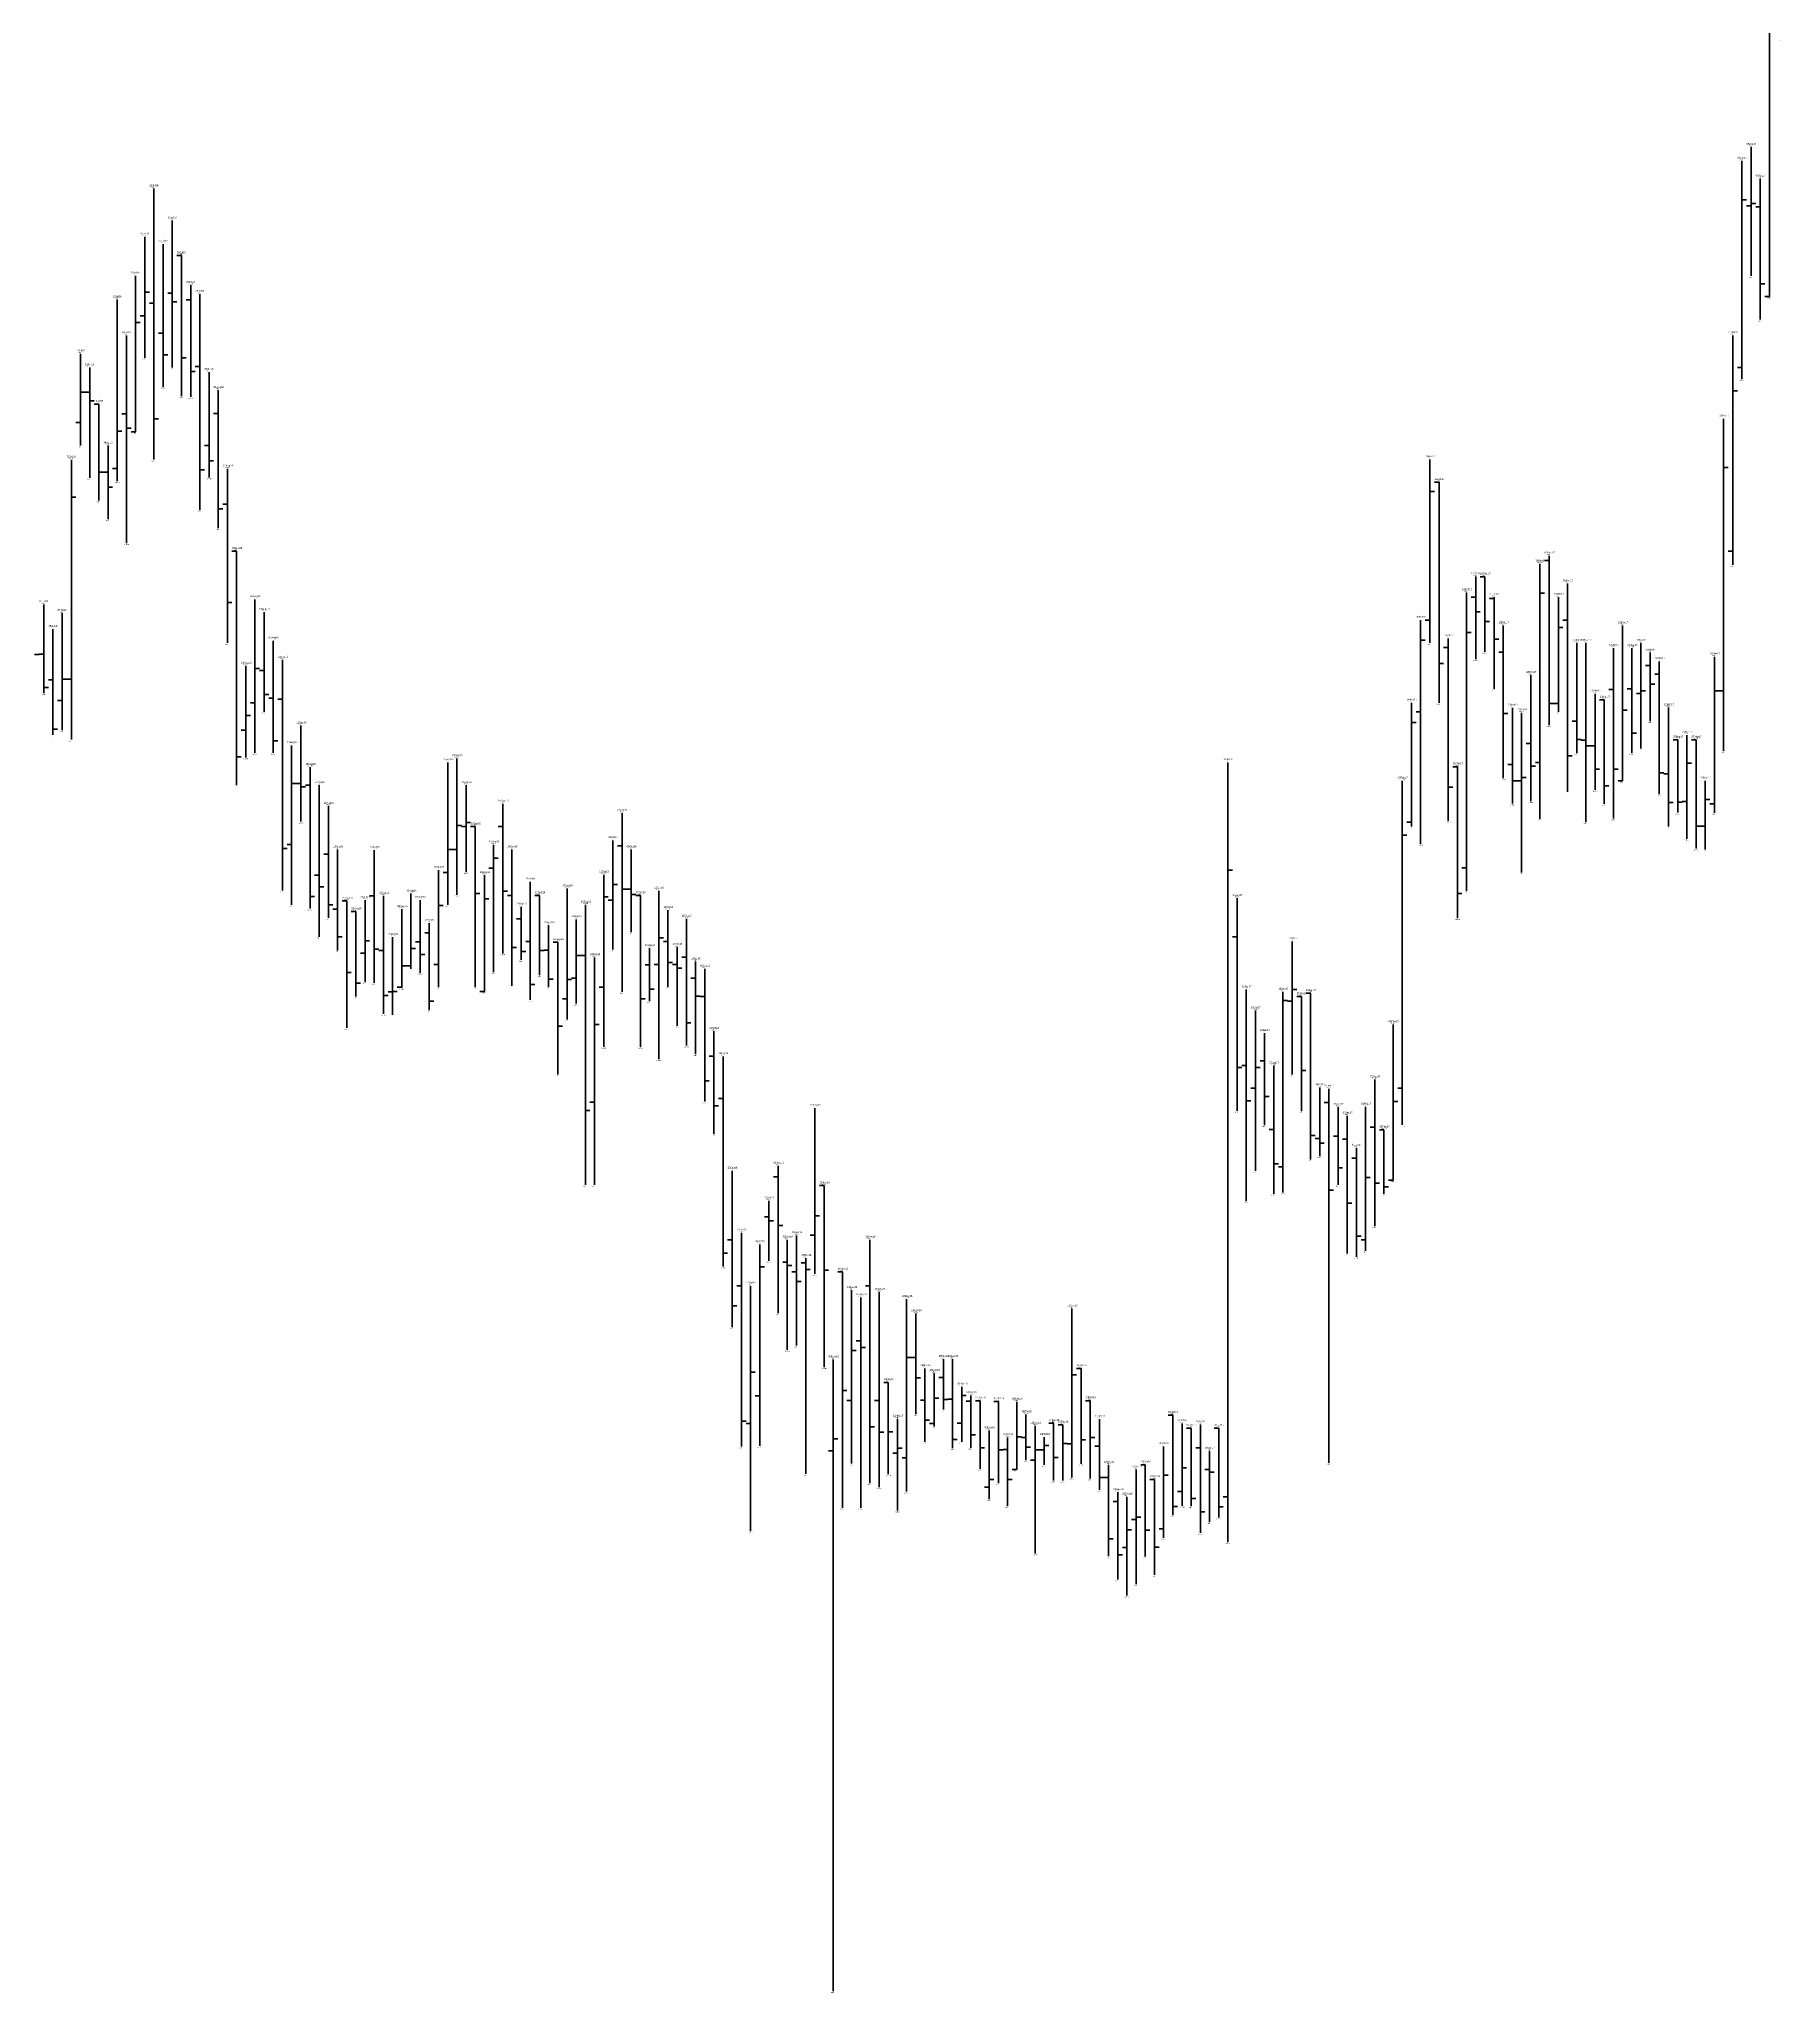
# Model space of a CAD drawing. Header units: inches. Extents: x 0 to 30000, y -20 to 2443.
# Drawn here: x 5340.5 to 5530.2, y 465.5 to 678.3 of the extents above; entities that cross this region are included whole.
import ezdxf

# ---------------------------------------------------------------- set-up
doc = ezdxf.new("R2010")
doc.units = ezdxf.units.IN
doc.header["$MEASUREMENT"] = 0
for name, color, linetype in [('DATE', 7, 'Continuous'), ('Graph', 7, 'Continuous'), ('Rate', 7, 'Continuous')]:
    doc.layers.add(name, color=color, linetype=linetype)
doc.styles.get("Standard").update_dxf_attribs({"font": 'arial.ttf'})

msp = doc.modelspace()

# ---------------------------------------------------------------- linework, layer by layer
at = {"layer": 'Graph', "color": 3, "lineweight": 35}
for p, q in [((5529, 694.375), (5529, 650.25)), ((5527, 666.5), (5527, 652.5)), ((5526, 665), (5526, 641.25)), ((5526, 660.775), (5526.5, 660.775)), ((5527, 660.1), (5526.5, 660.1)), ((5527, 660.375), (5527.5, 660.375)), ((5352, 656.75), (5352, 643.55)), ((5351, 652.5), (5351, 635.5)), ((5349, 649.9), (5349, 630.125)), ((5352, 650.7), (5352.5, 650.7)), ((5529, 650.25), (5528.5, 650.25)), ((5351, 647.425), (5351.5, 647.425)), ((5352, 648.125), (5351.5, 648.125)), ((5525, 646), (5525, 621)), ((5345, 644), (5345, 634)), ((5526, 642.5), (5525.5, 642.5)), ((5345, 639.825), (5345.5, 639.825)), ((5525, 639.95), (5525.5, 639.95)), ((5345, 636.5), (5344.5, 636.5)), ((5524, 636.925), (5524, 600.75)), ((5349, 635.575), (5349.5, 635.575)), ((5351, 635.5), (5350.5, 635.5)), ((5344, 632.45), (5344, 602)), ((5492, 632.5), (5492, 612.5)), ((5349, 631.5), (5348.5, 631.5)), ((5524, 631.6), (5524.5, 631.6)), ((5344, 628.4), (5344.5, 628.4)), ((5492, 629), (5492.5, 629)), ((5525, 622.5), (5524.5, 622.5)), ((5504, 621.125), (5504, 593.3)), ((5364, 617.25), (5364, 600.55)), ((5496, 618), (5496, 585.5)), ((5504, 617.925), (5504.5, 617.925)), ((5506, 617.5), (5506, 605)), ((5343, 615.75), (5343, 603)), ((5491, 615), (5491, 590.625)), ((5492, 615), (5491.5, 615)), ((5496, 613.65), (5496.5, 613.65)), ((5506, 614.2), (5506.5, 614.2)), ((5513, 614.4), (5513, 597.5)), ((5491, 612.8), (5491.5, 612.8)), ((5515, 612.5), (5515, 601)), ((5523, 611), (5523, 594)), ((5363, 610), (5363, 600.025)), ((5364, 609.725), (5364.5, 609.725)), ((5343, 608.575), (5343.5, 608.575)), ((5344, 608.55), (5343.5, 608.55)), ((5515, 607), (5514.5, 607)), ((5515, 607.3), (5515.5, 607.3)), ((5523, 607.275), (5523.5, 607.275)), ((5524, 607.275), (5523.5, 607.275)), ((5343, 606.25), (5342.5, 606.25)), ((5363, 604.6), (5363.5, 604.6)), ((5364, 606), (5363.5, 606)), ((5490, 606), (5490, 592.5)), ((5491, 605), (5490.5, 605)), ((5502, 604.9), (5502, 587.5)), ((5506, 605.925), (5505.5, 605.925)), ((5513, 605.175), (5513.5, 605.175)), ((5363, 603), (5362.5, 603)), ((5490, 603.825), (5490.5, 603.825)), ((5520, 602.475), (5520, 591.175)), ((5368, 601.35), (5368, 584)), ((5385, 599.5), (5385, 584)), ((5386, 599.925), (5386, 585.075)), ((5470, 599.5), (5470, 514.575)), ((5504, 599.5), (5503.5, 599.5)), ((5520, 599.4), (5520.5, 599.4)), ((5368, 597.2), (5368.5, 597.2)), ((5387, 597), (5387, 587.55)), ((5489, 597.475), (5489, 560.025)), ((5502, 597.5), (5501.5, 597.5)), ((5502, 597.85), (5502.5, 597.85)), ((5513, 597.5), (5512.5, 597.5)), ((5522, 597.5), (5522, 590)), ((5520, 595.225), (5519.5, 595.225)), ((5522, 595.45), (5522.5, 595.45)), ((5523, 595), (5522.5, 595)), ((5386, 592.625), (5386.5, 592.625)), ((5387, 592.5), (5386.5, 592.5)), ((5387, 592.95), (5387.5, 592.95)), ((5490, 593), (5489.5, 593)), ((5522, 592.55), (5521.5, 592.55)), ((5368, 590.55), (5367.5, 590.55)), ((5385, 590), (5385.5, 590)), ((5386, 590), (5385.5, 590)), ((5390, 590.525), (5390, 576.65)), ((5403, 591), (5403, 579.125)), ((5489, 591.575), (5489.5, 591.575)), ((5384, 587.775), (5384, 575)), ((5385, 587.5), (5384.5, 587.5)), ((5390, 587.975), (5389.5, 587.975)), ((5390, 589.05), (5390.5, 589.05)), ((5470, 587.75), (5470.5, 587.75)), ((5496, 588), (5495.5, 588)), ((5389, 587.2), (5389, 574.55)), ((5398, 585.75), (5398, 571.5)), ((5402, 587.25), (5402, 568.525)), ((5403, 586.2), (5403.5, 586.2)), ((5408, 585.5), (5408, 567.175)), ((5376, 584.5), (5376, 575.55)), ((5380, 583.5), (5380, 574.95)), ((5381, 585.2), (5381, 577)), ((5384, 583.925), (5384.5, 583.925)), ((5389, 584.65), (5389.5, 584.65)), ((5402, 584.85), (5402.5, 584.85)), ((5403, 584.5), (5402.5, 584.5)), ((5399, 582.4), (5399, 573.25)), ((5376, 580.075), (5376.5, 580.075)), ((5379, 580.475), (5379, 572)), ((5381, 579.225), (5381.5, 579.225)), ((5408, 580.4), (5408.5, 580.4)), ((5477, 580), (5477, 565.5)), ((5376, 578.725), (5375.5, 578.725)), ((5380, 577.35), (5380.5, 577.35)), ((5381, 577.35), (5380.5, 577.35)), ((5384, 577.5), (5383.5, 577.5)), ((5399, 578.475), (5399.5, 578.475)), ((5401, 578.25), (5401, 553.5)), ((5408, 577.5), (5407.5, 577.5)), ((5380, 575), (5379.5, 575)), ((5398, 575.85), (5398.5, 575.85)), ((5399, 576), (5398.5, 576)), ((5402, 575), (5401.5, 575)), ((5477, 574.775), (5477.5, 574.775)), ((5379, 574.5), (5378.5, 574.5)), ((5379, 574.55), (5379.5, 574.55)), ((5389, 574.55), (5388.5, 574.55)), ((5398, 573.75), (5397.5, 573.75)), ((5473, 572.475), (5473, 555)), ((5476, 574.5), (5476, 552.65)), ((5476, 573.575), (5476.5, 573.575)), ((5477, 573.5), (5476.5, 573.5)), ((5401, 570.95), (5401.5, 570.95)), ((5488, 570.95), (5488, 554)), ((5473, 566.25), (5473.5, 566.25)), ((5473, 564), (5472.5, 564)), ((5489, 564), (5488.5, 564)), ((5401, 562.475), (5400.5, 562.475)), ((5425, 561.85), (5425, 543.775)), ((5485, 561.975), (5485, 546.3)), ((5488, 562.575), (5488.5, 562.575)), ((5476, 555.45), (5475.5, 555.45)), ((5485, 554.275), (5485.5, 554.275)), ((5488, 554), (5487.5, 554)), ((5425, 550.1), (5425.5, 550.1)), ((5419, 547), (5419, 525.05)), ((5425, 548), (5424.5, 548)), ((5485, 547.5), (5484.5, 547.5)), ((5419, 544.55), (5419.5, 544.55)), ((5418, 542.5), (5418, 515.75)), ((5429, 542), (5429, 523.125)), ((5435, 541.025), (5435, 520.1)), ((5453, 540), (5453, 521.625)), ((5427, 534.45), (5427, 465.675)), ((5429, 535.45), (5429.5, 535.45)), ((5435, 534.675), (5435.5, 534.675)), ((5418, 533.1), (5418.5, 533.1)), ((5438, 532.975), (5438, 527.15)), ((5453, 532.8), (5453.5, 532.8)), ((5419, 530.5), (5418.5, 530.5)), ((5429, 530), (5428.5, 530)), ((5438, 530.25), (5438.5, 530.25)), ((5441, 531.5), (5441, 525.5)), ((5441, 530.55), (5441.5, 530.55)), ((5434, 528), (5434, 518.025)), ((5447, 529.85), (5447, 522.5)), ((5418, 527.475), (5417.5, 527.475)), ((5427, 525.825), (5427.5, 525.825)), ((5438, 527.5), (5437.5, 527.5)), ((5441, 527.525), (5440.5, 527.525)), ((5444, 526.725), (5444, 519.25)), ((5447, 526.05), (5447.5, 526.05)), ((5449, 527.225), (5449, 513.325)), ((5450, 526), (5450, 523)), ((5465, 527.5), (5465, 518.525)), ((5427, 524.5), (5426.5, 524.5)), ((5434, 524.25), (5433.5, 524.25)), ((5434, 524.8), (5434.5, 524.8)), ((5435, 523.75), (5434.5, 523.75)), ((5449, 523.5), (5448.5, 523.5)), ((5449, 524.625), (5449.5, 524.625)), ((5450, 524.625), (5449.5, 524.625)), ((5450, 525.1), (5450.5, 525.1)), ((5453, 525.275), (5452.5, 525.275)), ((5463, 525), (5463, 515.05)), ((5444, 521.4), (5444.5, 521.4)), ((5447, 522.5), (5446.5, 522.5)), ((5460, 522.5), (5460, 510)), ((5463, 521.875), (5463.5, 521.875)), ((5465, 522.675), (5465.5, 522.675)), ((5444, 520.575), (5443.5, 520.575)), ((5459, 519.5), (5459, 508.775)), ((5465, 520.1), (5464.5, 520.1)), ((5470, 519.5), (5469.5, 519.5)), ((5460, 517.3), (5460.5, 517.3)), ((5459, 515.925), (5459.5, 515.925)), ((5460, 517.025), (5459.5, 517.025)), ((5463, 516.025), (5462.5, 516.025)), ((5459, 514), (5458.5, 514))]:
    msp.add_line(p, q, dxfattribs=at)
at = {"layer": 'Graph', "color": 1, "lineweight": 35}
for p, q in [((5353, 662), (5353, 632.5)), ((5528, 663.075), (5528, 647.75)), ((5528, 660), (5527.5, 660)), ((5355, 658.5), (5355, 642.5)), ((5354, 655.95), (5354, 640.4)), ((5356, 654.7), (5355.5, 654.7)), ((5356, 654.7), (5356, 639.4)), ((5357, 651.475), (5357, 639.325)), ((5528, 651.625), (5528.5, 651.625)), ((5353, 649.5), (5352.5, 649.5)), ((5355, 650.6), (5354.5, 650.6)), ((5355, 649.675), (5355.5, 649.675)), ((5357, 649.875), (5356.5, 649.875)), ((5358, 650.5), (5358, 627)), ((5350, 646), (5350, 623.375)), ((5354, 646.25), (5353.5, 646.25)), ((5354, 643.875), (5354.5, 643.875)), ((5356, 643.55), (5356.5, 643.55)), ((5346, 642.5), (5346, 630.5)), ((5357, 642.075), (5357.5, 642.075)), ((5358, 642.6), (5357.5, 642.6)), ((5359, 642), (5359, 630.525)), ((5346, 639.825), (5345.5, 639.825)), ((5346, 638.875), (5346.5, 638.875)), ((5347, 638.525), (5346.5, 638.525)), ((5347, 638.525), (5347, 628.025)), ((5360, 640.025), (5360, 625)), ((5350, 637.45), (5349.5, 637.45)), ((5353, 636.9), (5353.5, 636.9)), ((5360, 637.5), (5359.5, 637.5)), ((5350, 635.9), (5350.5, 635.9)), ((5348, 634), (5348, 626)), ((5359, 634), (5358.5, 634)), ((5359, 632.35), (5359.5, 632.35)), ((5347, 631.1), (5347.5, 631.1)), ((5348, 631.1), (5347.5, 631.1)), ((5358, 631.35), (5358.5, 631.35)), ((5361, 631.475), (5361, 612.5)), ((5493, 630), (5492.5, 630)), ((5493, 630), (5493, 606)), ((5348, 629.475), (5348.5, 629.475)), ((5360, 627.1), (5360.5, 627.1)), ((5361, 627.625), (5360.5, 627.625)), ((5362, 622.5), (5361.5, 622.5)), ((5362, 622.5), (5362, 597)), ((5505, 621.5), (5504.5, 621.5)), ((5505, 622), (5505, 603.55)), ((5497, 619.75), (5497, 610.75)), ((5498, 619.7), (5497.5, 619.7)), ((5498, 619.7), (5498, 611.55)), ((5497, 617.5), (5496.5, 617.5)), ((5499, 617.35), (5498.5, 617.35)), ((5499, 617.5), (5499, 607.5)), ((5507, 618.975), (5507, 596.275)), ((5341, 616.7), (5341, 607.05)), ((5361, 616.9), (5361.5, 616.9)), ((5365, 615.875), (5365, 605)), ((5497, 615.9), (5497.5, 615.9)), ((5507, 615), (5506.5, 615)), ((5342, 614), (5342, 602.5)), ((5494, 613), (5494, 593.125)), ((5498, 614.825), (5498.5, 614.825)), ((5499, 612.925), (5499.5, 612.925)), ((5500, 614.4), (5500, 597.775)), ((5340, 611.25), (5340.5, 611.25)), ((5341, 611.275), (5340.5, 611.275)), ((5366, 612.75), (5366, 600.55)), ((5494, 612), (5493.5, 612)), ((5500, 611.5), (5499.5, 611.5)), ((5508, 612.5), (5508, 600.5)), ((5509, 612.5), (5509, 593)), ((5512, 611.95), (5512, 593.4)), ((5514, 611.925), (5514, 600.55)), ((5516, 611.45), (5516, 604)), ((5365, 609.5), (5364.5, 609.5)), ((5367, 610.65), (5367, 585.55)), ((5493, 610.275), (5493.5, 610.275)), ((5503, 609), (5503, 595.275)), ((5516, 610.05), (5515.5, 610.05)), ((5517, 609.1), (5516.5, 609.1)), ((5517, 610.5), (5517, 596.025)), ((5341, 607.65), (5341.5, 607.65)), ((5342, 608.5), (5341.5, 608.5)), ((5365, 606.9), (5365.5, 606.9)), ((5366, 606.5), (5365.5, 606.5)), ((5510, 606.975), (5510, 596.525)), ((5512, 607.45), (5511.5, 607.45)), ((5514, 607.5), (5513.5, 607.5)), ((5516, 608), (5516.5, 608)), ((5367, 606.375), (5366.5, 606.375)), ((5500, 604.825), (5500.5, 604.825)), ((5501, 605.45), (5501, 595.025)), ((5505, 605.925), (5505.5, 605.925)), ((5511, 606.3), (5510.5, 606.3)), ((5511, 606.3), (5511, 595)), ((5518, 605.475), (5518, 592.5)), ((5342, 603.125), (5342.5, 603.125)), ((5369, 603.5), (5369, 593.075)), ((5508, 604), (5507.5, 604)), ((5514, 602.675), (5514.5, 602.675)), ((5366, 601.85), (5366.5, 601.85)), ((5503, 601.55), (5502.5, 601.55)), ((5507, 600.2), (5507.5, 600.2)), ((5508, 602), (5508.5, 602)), ((5509, 601.9), (5508.5, 601.9)), ((5509, 601.3), (5509.5, 601.3)), ((5510, 601.3), (5509.5, 601.3)), ((5519, 601.95), (5518.5, 601.95)), ((5519, 601.95), (5519, 594.05)), ((5521, 601.95), (5520.5, 601.95)), ((5521, 601.95), (5521, 590.1)), ((5362, 600.1), (5362.5, 600.1)), ((5370, 598.975), (5370, 583.6)), ((5495, 599), (5494.5, 599)), ((5495, 599.05), (5495, 582.525)), ((5501, 599.25), (5500.5, 599.25)), ((5503, 599.1), (5503.5, 599.1)), ((5510, 598.75), (5510.5, 598.75)), ((5512, 598.75), (5512.5, 598.75)), ((5517, 598.35), (5517.5, 598.35)), ((5518, 598.25), (5517.5, 598.25)), ((5369, 597.2), (5368.5, 597.2)), ((5369, 596.85), (5369.5, 596.85)), ((5370, 597), (5369.5, 597)), ((5371, 597), (5371, 580.5)), ((5494, 596.8), (5494.5, 596.8)), ((5501, 597.475), (5501.5, 597.475)), ((5511, 596.95), (5511.5, 596.95)), ((5372, 594.75), (5372, 582.55)), ((5391, 595), (5391, 578.675)), ((5404, 593.975), (5404, 574.5)), ((5518, 595.125), (5518.5, 595.125)), ((5519, 595.15), (5519.5, 595.15)), ((5388, 592.5), (5387.5, 592.5)), ((5388, 592.5), (5388, 575)), ((5391, 592.5), (5390.5, 592.5)), ((5521, 592.55), (5521.5, 592.55)), ((5367, 590.1), (5367.5, 590.1)), ((5372, 589.5), (5371.5, 589.5)), ((5373, 590), (5373, 579)), ((5377, 589.95), (5377, 575.5)), ((5392, 590), (5392, 575.15)), ((5404, 590.4), (5403.5, 590.4)), ((5405, 590), (5405, 581)), ((5371, 587.225), (5370.5, 587.225)), ((5371, 585.95), (5371.5, 585.95)), ((5388, 585.225), (5388.5, 585.225)), ((5391, 585.475), (5391.5, 585.475)), ((5394, 586.5), (5394, 573.625)), ((5404, 585.675), (5404.5, 585.675)), ((5405, 585.675), (5404.5, 585.675)), ((5370, 584.9), (5370.5, 584.9)), ((5372, 583.975), (5372.5, 583.975)), ((5373, 583.5), (5372.5, 583.5)), ((5374, 584.4), (5373.5, 584.4)), ((5374, 584.4), (5374, 570.575)), ((5375, 583.25), (5374.5, 583.25)), ((5375, 583.25), (5375, 574)), ((5377, 584.95), (5376.5, 584.95)), ((5378, 584.95), (5378, 572.125)), ((5382, 584.5), (5382, 576.575)), ((5392, 585), (5391.5, 585)), ((5393, 583.775), (5393, 578)), ((5395, 585), (5394.5, 585)), ((5395, 585), (5395, 576.325)), ((5400, 583.975), (5400, 553.5)), ((5405, 585.125), (5405.5, 585.125)), ((5406, 585), (5405.5, 585)), ((5406, 585), (5406, 568.525)), ((5409, 583.4), (5409, 575)), ((5471, 584.7), (5471, 561.55)), ((5495, 585.2), (5495.5, 585.2)), ((5383, 580.95), (5382.5, 580.95)), ((5383, 582), (5383, 572.5)), ((5393, 582.45), (5392.5, 582.45)), ((5396, 581.75), (5396, 575)), ((5411, 582.45), (5411, 568.675)), ((5373, 580.5), (5373.5, 580.5)), ((5377, 579.15), (5377.5, 579.15)), ((5378, 579), (5377.5, 579)), ((5382, 579.95), (5381.5, 579.95)), ((5392, 579.35), (5392.5, 579.35)), ((5393, 578.9), (5393.5, 578.9)), ((5394, 580), (5393.5, 580)), ((5395, 579), (5395.5, 579)), ((5396, 579.05), (5395.5, 579.05)), ((5397, 579.9), (5396.5, 579.9)), ((5397, 579.9), (5397, 565.5)), ((5407, 579.25), (5407, 573.5)), ((5409, 580), (5408.5, 580)), ((5410, 579.375), (5410, 570.8)), ((5471, 580.5), (5470.5, 580.5)), ((5382, 578.575), (5382.5, 578.575)), ((5400, 578.475), (5399.5, 578.475)), ((5407, 577.45), (5406.5, 577.45)), ((5409, 577.7), (5409.5, 577.7)), ((5410, 577.5), (5409.5, 577.5)), ((5410, 577.075), (5410.5, 577.075)), ((5411, 578.275), (5410.5, 578.275)), ((5412, 577.8), (5412, 567.725)), ((5413, 577), (5413, 562.55)), ((5374, 576.625), (5374.5, 576.625)), ((5375, 575.45), (5375.5, 575.45)), ((5394, 575.3), (5394.5, 575.3)), ((5396, 575.9), (5396.5, 575.9)), ((5407, 574.8), (5407.5, 574.8)), ((5412, 576), (5411.5, 576)), ((5472, 574.75), (5472, 551.7)), ((5378, 574.1), (5378.5, 574.1)), ((5383, 573.5), (5383.5, 573.5)), ((5406, 573.75), (5406.5, 573.75)), ((5412, 574.025), (5412.5, 574.025)), ((5413, 574), (5412.5, 574)), ((5478, 574), (5477.5, 574)), ((5478, 574), (5478, 561.5)), ((5479, 574.35), (5478.5, 574.35)), ((5479, 574.35), (5479, 556.25)), ((5397, 570.775), (5397.5, 570.775)), ((5411, 571.125), (5411.5, 571.125)), ((5414, 570.225), (5414, 559)), ((5474, 570), (5474, 560)), ((5414, 567.5), (5413.5, 567.5)), ((5415, 567.475), (5415, 544.6)), ((5471, 566.25), (5471.5, 566.25)), ((5472, 566.5), (5471.5, 566.5)), ((5474, 567), (5473.5, 567)), ((5475, 566.475), (5475, 552.5)), ((5413, 564.825), (5413.5, 564.825)), ((5478, 565.925), (5478.5, 565.925)), ((5480, 564.1), (5480, 556.6)), ((5481, 563.95), (5481, 523.225)), ((5486, 564.95), (5486, 549)), ((5414, 562.1), (5414.5, 562.1)), ((5415, 562.9), (5414.5, 562.9)), ((5472, 562.65), (5472.5, 562.65)), ((5474, 563.1), (5474.5, 563.1)), ((5481, 562.45), (5480.5, 562.45)), ((5482, 561.95), (5482, 553.5)), ((5400, 561.6), (5400.5, 561.6)), ((5483, 561), (5483, 546)), ((5486, 559.75), (5485.5, 559.75)), ((5475, 559.5), (5474.5, 559.5)), ((5479, 558.85), (5479.5, 558.85)), ((5480, 558.55), (5479.5, 558.55)), ((5480, 558.025), (5480.5, 558.025)), ((5482, 558.8), (5481.5, 558.8)), ((5483, 558.45), (5482.5, 558.45)), ((5487, 559.475), (5486.5, 559.475)), ((5487, 559.475), (5487, 552.5)), ((5421, 555.55), (5421, 539.5)), ((5475, 555.775), (5475.5, 555.775)), ((5484, 556.4), (5483.5, 556.4)), ((5484, 557.5), (5484, 545.65)), ((5416, 555), (5416, 538)), ((5421, 554.35), (5420.5, 554.35)), ((5426, 553.4), (5425.5, 553.4)), ((5426, 553.4), (5426, 533.625)), ((5482, 555.325), (5482.5, 555.325)), ((5486, 553.65), (5486.5, 553.65)), ((5420, 551.75), (5420, 545.225)), ((5481, 552.9), (5481.5, 552.9)), ((5483, 551.5), (5483.5, 551.5)), ((5487, 553.275), (5487.5, 553.275)), ((5420, 550), (5419.5, 550)), ((5420, 549.55), (5420.5, 549.55)), ((5421, 549.05), (5421.5, 549.05)), ((5416, 547.5), (5415.5, 547.5)), ((5417, 548.275), (5417, 525)), ((5422, 547.5), (5422, 535.525)), ((5423, 547.975), (5423, 536)), ((5431, 547.5), (5431, 521)), ((5484, 547.9), (5484.5, 547.9)), ((5415, 546.05), (5415.5, 546.05)), ((5422, 545.05), (5421.5, 545.05)), ((5424, 545), (5423.5, 545)), ((5424, 545.5), (5424, 522)), ((5422, 544.7), (5422.5, 544.7)), ((5423, 544), (5422.5, 544)), ((5423, 542.95), (5423.5, 542.95)), ((5424, 544.25), (5424.5, 544.25)), ((5426, 544.175), (5426.5, 544.175)), ((5428, 544), (5427.5, 544)), ((5428, 544), (5428, 518.3)), ((5417, 542.5), (5416.5, 542.5)), ((5430, 541.225), (5430, 518.3)), ((5431, 542.5), (5430.5, 542.5)), ((5432, 541.8), (5432, 520.575)), ((5416, 540.3), (5416.5, 540.3)), ((5436, 539.475), (5436, 528.5)), ((5430, 536.5), (5429.5, 536.5)), ((5430, 535.775), (5430.5, 535.775)), ((5436, 534.675), (5435.5, 534.675)), ((5439, 534.5), (5439, 529)), ((5440, 534.5), (5440, 524.8)), ((5436, 532.45), (5436.5, 532.45)), ((5437, 533.5), (5437, 525.5)), ((5439, 532.5), (5438.5, 532.5)), ((5454, 533.5), (5453.5, 533.5)), ((5454, 533.5), (5454, 523.1)), ((5428, 531.1), (5428.5, 531.1)), ((5432, 530), (5431.5, 530)), ((5433, 531.95), (5432.5, 531.95)), ((5433, 531.975), (5433, 521.975)), ((5437, 530.025), (5436.5, 530.025)), ((5439, 530.1), (5439.5, 530.1)), ((5440, 530.15), (5439.5, 530.15)), ((5442, 529.925), (5441.5, 529.925)), ((5442, 530.55), (5442, 524.85)), ((5443, 529.975), (5442.5, 529.975)), ((5443, 529.975), (5443, 522.55)), ((5445, 529.9), (5445, 521)), ((5455, 529.975), (5454.5, 529.975)), ((5455, 530), (5455, 521.5)), ((5417, 527.75), (5417.5, 527.75)), ((5437, 527.85), (5437.5, 527.85)), ((5445, 529.875), (5444.5, 529.875)), ((5448, 528.475), (5448, 523.5)), ((5456, 527.975), (5456, 520.25)), ((5464, 528.4), (5463.5, 528.4)), ((5464, 528.4), (5464, 517.5)), ((5431, 527.125), (5431.5, 527.125)), ((5432, 526.55), (5432.5, 526.55)), ((5433, 526.6), (5433.5, 526.6)), ((5440, 525.75), (5440.5, 525.75)), ((5442, 526.25), (5442.5, 526.25)), ((5446, 525.975), (5446, 518.5)), ((5448, 525.95), (5447.5, 525.95)), ((5451, 527.525), (5450.5, 527.525)), ((5451, 527.525), (5451, 521.3)), ((5452, 527.35), (5451.5, 527.35)), ((5452, 527.35), (5452, 521.3)), ((5454, 525.725), (5454.5, 525.725)), ((5455, 525.975), (5455.5, 525.975)), ((5466, 527), (5465.5, 527)), ((5466, 527), (5466, 518.5)), ((5467, 527.4), (5467, 515.6)), ((5469, 527), (5468.5, 527)), ((5469, 527), (5469, 517.25)), ((5443, 524.85), (5443.5, 524.85)), ((5445, 524.625), (5445.5, 524.625)), ((5446, 524.65), (5445.5, 524.65)), ((5448, 524.925), (5448.5, 524.925)), ((5451, 523.8), (5451.5, 523.8)), ((5452, 525.325), (5452.5, 525.325)), ((5456, 525.025), (5455.5, 525.025)), ((5467, 524.85), (5466.5, 524.85)), ((5468, 524.5), (5468, 516.75)), ((5446, 521.375), (5446.5, 521.375)), ((5456, 521.6), (5456.5, 521.6)), ((5457, 521.6), (5456.5, 521.6)), ((5457, 522.975), (5457, 513.025)), ((5461, 523), (5460.5, 523)), ((5461, 523), (5461, 513)), ((5462, 521.4), (5461.5, 521.4)), ((5462, 521.4), (5462, 511)), ((5468, 522.475), (5467.5, 522.475)), ((5468, 522.175), (5468.5, 522.175)), ((5458, 520), (5458, 510.5)), ((5466, 519.325), (5466.5, 519.325)), ((5458, 519), (5457.5, 519)), ((5464, 518.45), (5464.5, 518.45)), ((5467, 517.875), (5467.5, 517.875)), ((5469, 518.4), (5469.5, 518.4)), ((5461, 515.875), (5461.5, 515.875)), ((5457, 514.925), (5457.5, 514.925)), ((5458, 513.2), (5458.5, 513.2)), ((5462, 514.025), (5462.5, 514.025))]:
    msp.add_line(p, q, dxfattribs=at)

# ---------------------------------------------------------------- texts
at = {"layer": 'DATE'}
for s, p in [('05Apr17', (5526.5, 666.75)), ('03Apr17', (5525.5, 665.25)), ('21Jul16', (5352.5, 662.25)), ('06Apr17', (5527.5, 663.325)), ('25Jul16', (5354.5, 658.75)), ('20Jul16', (5351.5, 657)), ('22Jul16', (5353.5, 656.2)), ('26Jul16', (5355.5, 654.95)), ('19Jul16', (5350.5, 652.75)), ('27Jul16', (5356.5, 651.725)), ('15Jul16', (5348.5, 650.15)), ('28Jul16', (5357.5, 650.75)), ('18Jul16', (5349.5, 646.25)), ('31Mar17', (5524.5, 646.25)), ('11Jul16', (5344.5, 644.25)), ('12Jul16', (5345.5, 642.75)), ('29Jul16', (5358.5, 642.25)), ('13Jul16', (5346.5, 638.775)), ('01Aug16', (5359.5, 640.275)), ('30Mar17', (5523.5, 637.175)), ('14Jul16', (5347.5, 634.25)), ('08Jul16', (5343.5, 632.7)), ('10Feb17', (5491.5, 632.75)), ('02Aug16', (5360.5, 631.725)), ('13Feb17', (5492.5, 630.25)), ('03Aug16', (5361.5, 622.75)), ('01Mar17', (5503.5, 621.375)), ('02Mar17', (5504.5, 622.25)), ('17Feb17', (5496.5, 620)), ('20Feb17', (5497.5, 619.95)), ('06Mar17', (5506.5, 619.225)), ('04Jul16', (5340.5, 616.95)), ('05Aug16', (5363.5, 617.5)), ('16Feb17', (5495.5, 618.25)), ('21Feb17', (5498.5, 617.75)), ('03Mar17', (5505.5, 617.75)), ('07Jul16', (5342.5, 616)), ('08Aug16', (5364.5, 616.125)), ('09Feb17', (5490.5, 615.25)), ('05Jul16', (5341.5, 614.25)), ('09Aug16', (5365.5, 613)), ('14Feb17', (5493.5, 613.25)), ('22Feb17', (5499.5, 614.65)), ('07Mar17', (5507.5, 612.75)), ('08Mar17', (5508.5, 612.75)), ('15Mar17', (5512.5, 614.65)), ('17Mar17', (5514.5, 612.75)), ('10Aug16', (5366.5, 610.9)), ('14Mar17', (5511.5, 612.2)), ('16Mar17', (5513.5, 612.175)), ('20Mar17', (5515.5, 611.7)), ('21Mar17', (5516.5, 610.75)), ('29Mar17', (5522.5, 611.25)), ('04Aug16', (5362.5, 610.25)), ('28Feb17', (5502.5, 609.25)), ('09Mar17', (5509.5, 607.225)), ('10Mar17', (5510.5, 606.55)), ('08Feb17', (5489.5, 606.25)), ('23Feb17', (5500.5, 605.7)), ('27Feb17', (5501.5, 605.15)), ('22Mar17', (5517.5, 605.725)), ('12Aug16', (5368.5, 603.75)), ('23Mar17', (5518.5, 602.2)), ('24Mar17', (5519.5, 602.725)), ('27Mar17', (5520.5, 602.2)), ('11Aug16', (5367.5, 601.6)), ('08Sep16', (5385.5, 600.175)), ('16Aug16', (5369.5, 599.225)), ('07Sep16', (5384.5, 599.75)), ('10Jan17', (5469.5, 599.75)), ('15Feb17', (5494.5, 599.3)), ('17Aug16', (5370.5, 597.25)), ('09Sep16', (5386.5, 597.25)), ('07Feb17', (5488.5, 597.725)), ('28Mar17', (5521.5, 597.75)), ('18Aug16', (5371.5, 595)), ('16Sep16', (5390.5, 595.25)), ('05Oct16', (5403.5, 594.225)), ('12Sep16', (5387.5, 592.75)), ('19Aug16', (5372.5, 590.25)), ('25Aug16', (5376.5, 590.2)), ('15Sep16', (5389.5, 590.775)), ('19Sep16', (5391.5, 590.25)), ('04Oct16', (5402.5, 591.25)), ('06Oct16', (5404.5, 590.25)), ('06Sep16', (5383.5, 588.025)), ('14Sep16', (5388.5, 587.45)), ('03Oct16', (5401.5, 587.5)), ('26Aug16', (5377.5, 585.2)), ('31Aug16', (5380.5, 585.45)), ('21Sep16', (5393.5, 586.75)), ('22Sep16', (5394.5, 585.25)), ('27Sep16', (5397.5, 586)), ('07Oct16', (5405.5, 585.25)), ('13Oct16', (5407.5, 585.75)), ('22Aug16', (5373.5, 584.65)), ('23Aug16', (5374.5, 583.5)), ('24Aug16', (5375.5, 584.75)), ('30Aug16', (5379.5, 583.75)), ('01Sep16', (5381.5, 584.75)), ('20Sep16', (5392.5, 584.025)), ('29Sep16', (5399.5, 584.225)), ('14Oct16', (5408.5, 583.65)), ('11Jan17', (5470.5, 584.95)), ('02Sep16', (5382.5, 582.25)), ('23Sep16', (5395.5, 582)), ('28Sep16', (5398.5, 582.65)), ('18Oct16', (5410.5, 582.7)), ('29Aug16', (5378.5, 580.725)), ('26Sep16', (5396.5, 580.15)), ('10Oct16', (5406.5, 579.5)), ('17Oct16', (5409.5, 579.625)), ('19Jan17', (5476.5, 580.25)), ('30Sep16', (5400.5, 578.5)), ('19Oct16', (5411.5, 578.05)), ('20Oct16', (5412.5, 577.25)), ('12Jan17', (5471.5, 575)), ('18Jan17', (5475.5, 574.75)), ('23Jan17', (5478.5, 574.6)), ('13Jan17', (5472.5, 572.725)), ('20Jan17', (5477.5, 574.25)), ('21Oct16', (5413.5, 570.475)), ('16Jan17', (5473.5, 570.25)), ('06Feb17', (5487.5, 571.2)), ('24Oct16', (5414.5, 567.725)), ('17Jan17', (5474.5, 566.725)), ('24Jan17', (5479.5, 564.35)), ('25Jan17', (5480.5, 564.2)), ('02Feb17', (5485.5, 565.2)), ('07Nov16', (5424.5, 562.1)), ('27Jan17', (5481.5, 562.2)), ('01Feb17', (5484.5, 562.225)), ('30Jan17', (5482.5, 561.25)), ('03Feb17', (5486.5, 559.725)), ('31Jan17', (5483.5, 557.75)), ('25Oct16', (5415.5, 555.25)), ('01Nov16', (5420.5, 555.8)), ('08Nov16', (5425.5, 553.65)), ('30Oct16', (5419.5, 552)), ('26Oct16', (5416.5, 548.525)), ('28Oct16', (5418.5, 547.25)), ('02Nov16', (5421.5, 547.75)), ('03Nov16', (5422.5, 548.225)), ('16Nov16', (5430.5, 547.75)), ('04Nov16', (5423.5, 545.75)), ('27Oct16', (5417.5, 542.75)), ('10Nov16', (5427.5, 544.25)), ('11Nov16', (5428.5, 542.25)), ('15Nov16', (5429.5, 541.475)), ('17Nov16', (5431.5, 542.05)), ('22Nov16', (5434.5, 541.275)), ('23Nov16', (5435.5, 539.725)), ('16Dec16', (5452.5, 540.25)), ('09Nov16', (5426.5, 534.7)), ('28Nov16', (5438.5, 534.75)), ('29Nov16', (5439.5, 534.75)), ('18Nov16', (5432.5, 532.225)), ('24Nov16', (5436.5, 533.75)), ('25Nov16', (5437.5, 533.225)), ('19Dec16', (5453.5, 533.75)), ('30Nov16', (5440.5, 531.75)), ('01Dec16', (5441.5, 530.8)), ('02Dec16', (5442.5, 530.225)), ('06Dec16', (5444.5, 530.15)), ('08Dec16', (5446.5, 530.1)), ('20Dec16', (5454.5, 530.25)), ('21Nov16', (5433.5, 528.25)), ('09Dec16', (5447.5, 528.725)), ('14Dec16', (5450.5, 527.775)), ('15Dec16', (5451.5, 527.6)), ('21Dec16', (5455.5, 528.225)), ('02Jan17', (5463.5, 528.65)), ('03Jan17', (5464.5, 527.75)), ('05Jan17', (5466.5, 527.65)), ('05Dec16', (5443.5, 526.975)), ('07Dec16', (5445.5, 526.225)), ('12Dec16', (5448.5, 527.475)), ('13Dec16', (5449.5, 526.25)), ('04Jan17', (5465.5, 527.25)), ('09Jan17', (5468.5, 527.25)), ('30Dec16', (5462.5, 525.25)), ('06Jan17', (5467.5, 524.75)), ('22Dec16', (5456.5, 523.225)), ('27Dec16', (5459.5, 522.75)), ('28Dec16', (5460.5, 523.25)), ('29Dec16', (5461.5, 521.65)), ('23Dec16', (5457.5, 520.25)), ('26Dec16', (5458.5, 519.75))]:
    msp.add_text(s, height=0.2, dxfattribs=at).set_placement(p)
at = {"layer": 'Rate'}
for s, p in [('1356.65', (5529.75, 678.125)), ('1333', (5526.75, 666.6)), ('1330', (5525.75, 665.1)), ('1324', (5352.75, 662.1)), ('1326.15', (5527.75, 663.175)), ('1317', (5354.75, 658.6)), ('1313.5', (5351.75, 656.85)), ('1311.9', (5353.75, 656.05)), ('1309.4', (5355.75, 654.8)), ('1305', (5350.75, 652.6)), ('1302.95', (5356.75, 651.575)), ('1305', (5526.75, 652.3)), ('1299.8', (5348.75, 650)), ('1301', (5357.75, 650.6)), ('1300.5', (5528.75, 650.05)), ('1295.5', (5527.75, 647.55)), ('1292', (5349.75, 646.1)), ('1292', (5524.75, 646.1)), ('1288', (5344.75, 644.1)), ('1285', (5345.75, 642.6)), ('1287.1', (5351.75, 643.35)), ('1285', (5354.75, 642.3)), ('1284', (5358.75, 642.1)), ('1282.5', (5525.75, 641.05)), ('1277.05', (5346.75, 638.625)), ('1280.8', (5353.75, 640.2)), ('1278.8', (5355.75, 639.2)), ('1278.65', (5356.75, 639.125)), ('1280.05', (5359.75, 640.125)), ('1273.85', (5523.75, 637.025)), ('1268', (5347.75, 634.1)), ('1271', (5350.75, 635.3)), ('1264.9', (5343.75, 632.55)), ('1268', (5344.75, 633.8)), ('1265', (5352.75, 632.3)), ('1265', (5491.75, 632.6)), ('1261', (5345.75, 630.3)), ('1260.25', (5348.75, 629.925)), ('1261.05', (5358.75, 630.325)), ('1262.95', (5360.75, 631.575)), ('1260', (5492.75, 630.1)), ('1256.05', (5346.75, 627.825)), ('1252', (5347.75, 625.8)), ('1254', (5357.75, 626.8)), ('1250', (5359.75, 624.8)), ('1246.75', (5349.75, 623.175)), ('1245', (5361.75, 622.6)), ('1244', (5504.75, 622.1)), ('1239.5', (5496.75, 619.85)), ('1239.4', (5497.75, 619.8)), ('1242.25', (5503.75, 621.225)), ('1242', (5524.75, 620.8)), ('1234.5', (5363.75, 617.35)), ('1236', (5495.75, 618.1)), ('1235', (5498.75, 617.6)), ('1235', (5505.75, 617.6)), ('1237.95', (5506.75, 619.075)), ('1233.4', (5340.75, 616.8)), ('1231.5', (5342.75, 615.85)), ('1231.75', (5364.75, 615.975)), ('1230', (5490.75, 615.1)), ('1228', (5341.75, 614.1)), ('1225.5', (5365.75, 612.85)), ('1226', (5493.75, 613.1)), ('1228.8', (5499.75, 614.5)), ('1228.8', (5512.75, 614.5)), ('1225', (5360.75, 612.3)), ('1221.3', (5366.75, 610.75)), ('1225', (5491.75, 612.3)), ('1223.1', (5497.75, 611.35)), ('1225', (5507.75, 612.6)), ('1225', (5508.75, 612.6)), ('1223.9', (5511.75, 612.05)), ('1223.85', (5513.75, 612.025)), ('1225', (5514.75, 612.6)), ('1222.9', (5515.75, 611.55)), ('1222', (5522.75, 611.1)), ('1220', (5362.75, 610.1)), ('1221.5', (5496.75, 610.55)), ('1218', (5502.75, 609.1)), ('1221', (5516.75, 610.6)), ('1214.1', (5340.75, 606.85)), ('1215', (5498.75, 607.3)), ('1213.95', (5509.75, 607.075)), ('1212.6', (5510.75, 606.4)), ('1210', (5364.75, 604.8)), ('1212', (5489.75, 606.1)), ('1212', (5492.75, 605.8)), ('1210.9', (5500.75, 605.55)), ('1209.8', (5501.75, 605)), ('1210', (5505.75, 604.8)), ('1210.95', (5517.75, 605.575)), ('1205', (5341.75, 602.3)), ('1206', (5342.75, 602.8)), ('1207', (5368.75, 603.6)), ('1207.1', (5504.75, 603.35)), ('1208', (5515.75, 603.8)), ('1204.95', (5519.75, 602.575)), ('1204', (5343.75, 601.8)), ('1201.1', (5363.75, 600.35)), ('1201.1', (5365.75, 600.35)), ('1202.7', (5367.75, 601.45)), ('1199.85', (5385.75, 600.025)), ('1201', (5507.75, 600.3)), ('1201.1', (5513.75, 600.35)), ('1202', (5514.75, 600.8)), ('1203.9', (5518.75, 602.05)), ('1203.9', (5520.75, 602.05)), ('1201.5', (5523.75, 600.55)), ('1200.05', (5362.75, 599.825)), ('1197.95', (5369.75, 599.075)), ('1199', (5384.75, 599.6)), ('1199', (5469.75, 599.6)), ('1198.1', (5494.75, 599.15)), ('1194', (5361.75, 596.8)), ('1194', (5370.75, 597.1)), ('1194', (5386.75, 597.1)), ('1194.95', (5488.75, 597.575)), ('1195.55', (5499.75, 597.575)), ('1192.55', (5506.75, 596.075)), ('1193.05', (5509.75, 596.325)), ('1195', (5512.75, 597.3)), ('1192.05', (5516.75, 595.825)), ('1195', (5521.75, 597.6)), ('1189.5', (5371.75, 594.85)), ('1190', (5390.75, 595.1)), ('1187.95', (5403.75, 594.075)), ('1190.05', (5500.75, 594.825)), ('1190.55', (5502.75, 595.075)), ('1190', (5510.75, 594.8)), ('1188.1', (5518.75, 593.85)), ('1188', (5522.75, 593.8)), ('1186.15', (5368.75, 592.875)), ('1185', (5387.75, 592.6)), ('1185', (5489.75, 592.3)), ('1186.25', (5493.75, 592.925)), ('1186.6', (5503.75, 593.1)), ('1186', (5508.75, 592.8)), ('1186.8', (5511.75, 593.2)), ('1185', (5517.75, 592.3)), ('1180', (5372.75, 590.1)), ('1179.9', (5376.75, 590.05)), ('1181.05', (5389.75, 590.625)), ('1180', (5391.75, 590.1)), ('1182', (5402.75, 591.1)), ('1180', (5404.75, 590.1)), ('1181.25', (5490.75, 590.425)), ('1182.35', (5519.75, 590.975)), ('1180.2', (5520.75, 589.9)), ('1180', (5521.75, 589.8)), ('1175.55', (5383.75, 587.875)), ('1175.1', (5386.75, 587.35)), ('1174.4', (5388.75, 587.3)), ('1174.5', (5401.75, 587.35)), ('1175', (5501.75, 587.3)), ('1171.1', (5366.75, 585.35)), ('1170.4', (5380.75, 585.3)), ('1173', (5393.75, 586.6)), ('1171.5', (5397.75, 585.85)), ('1171', (5407.75, 585.6)), ('1171', (5495.75, 585.3)), ('1168', (5367.75, 583.8)), ('1167.2', (5369.75, 583.4)), ('1168.8', (5373.75, 584.5)), ('1166.5', (5374.75, 583.35)), ('1169', (5375.75, 584.6)), ('1169.9', (5377.75, 585.05)), ('1167', (5379.75, 583.6)), ('1169', (5381.75, 584.6)), ('1168', (5384.75, 583.8)), ('1170.15', (5385.75, 584.875)), ('1167.55', (5392.75, 583.875)), ('1170', (5394.75, 585.1)), ('1167.95', (5399.75, 584.075)), ('1170', (5405.75, 585.1)), ('1166.8', (5408.75, 583.5)), ('1169.4', (5470.75, 584.8)), ('1165.1', (5371.75, 582.35)), ('1164', (5382.75, 582.1)), ('1163.5', (5395.75, 581.85)), ('1164.8', (5398.75, 582.5)), ('1164.9', (5410.75, 582.55)), ('1165.05', (5494.75, 582.325)), ('1161', (5370.75, 580.3)), ('1158', (5372.75, 578.8)), ('1160.95', (5378.75, 580.575)), ('1159.8', (5396.75, 580)), ('1158.25', (5402.75, 578.925)), ('1162', (5404.75, 580.8)), ('1158.5', (5406.75, 579.35)), ('1158.75', (5409.75, 579.475)), ('1160', (5476.75, 580.1)), ('1154', (5380.75, 576.8)), ('1157.35', (5390.75, 578.475)), ('1156', (5392.75, 577.8)), ('1156.5', (5400.75, 578.35)), ('1155.6', (5411.75, 577.9)), ('1154', (5412.75, 577.1)), ('1151.1', (5375.75, 575.35)), ('1151', (5376.75, 575.3)), ('1149.9', (5379.75, 574.75)), ('1153.15', (5381.75, 576.375)), ('1150', (5383.75, 574.8)), ('1150', (5387.75, 574.8)), ('1153.3', (5389.75, 576.45)), ('1150.3', (5391.75, 574.95)), ('1152.65', (5394.75, 576.125)), ('1150', (5395.75, 574.8)), ('1150', (5408.75, 574.8)), ('1149.5', (5471.75, 574.85)), ('1149', (5475.75, 574.6)), ('1148', (5374.75, 573.8)), ('1149.1', (5388.75, 574.35)), ('1147.25', (5393.75, 573.425)), ('1146.5', (5398.75, 573.05)), ('1149', (5403.75, 574.3)), ('1147', (5406.75, 573.3)), ('1144.95', (5472.75, 572.575)), ('1148', (5477.75, 574.1)), ('1148.7', (5478.75, 574.45)), ('1141.15', (5373.75, 570.375)), ('1144.25', (5377.75, 571.925)), ('1144', (5378.75, 571.8)), ('1145', (5382.75, 572.3)), ('1143', (5397.75, 571.3)), ('1141.6', (5409.75, 570.6)), ('1140.45', (5413.75, 570.325)), ('1141.9', (5487.75, 571.05)), ('1137.05', (5401.75, 568.325)), ('1137.05', (5405.75, 568.325)), ('1137.35', (5410.75, 568.475)), ('1140', (5473.75, 570.1)), ('1134.35', (5407.75, 566.975)), ('1135.45', (5411.75, 567.525)), ('1134.95', (5414.75, 567.575)), ('1132.95', (5474.75, 566.575)), ('1131', (5396.75, 565.3)), ('1131', (5476.75, 565.3)), ('1128.2', (5479.75, 564.2)), ('1127.9', (5480.75, 564.05)), ('1129.9', (5485.75, 565.05)), ('1125.1', (5412.75, 562.35)), ('1123.7', (5424.75, 561.95)), ('1123.9', (5481.75, 562.05)), ('1123.95', (5484.75, 562.075)), ('1123.1', (5470.75, 561.35)), ('1120', (5473.75, 559.8)), ('1123', (5477.75, 561.3)), ('1122', (5482.75, 561.1)), ('1118.95', (5486.75, 559.575)), ('1120.05', (5488.75, 559.825)), ('1118', (5413.75, 558.8)), ('1115', (5483.75, 557.6)), ('1111.1', (5420.75, 555.65)), ('1112.5', (5478.75, 556.05)), ('1113.2', (5479.75, 556.4)), ('1107', (5399.75, 553.3)), ('1107', (5400.75, 553.3)), ('1110', (5415.75, 555.1)), ('1106.8', (5425.75, 553.5)), ('1110', (5472.75, 554.8)), ('1107', (5481.75, 553.3)), ('1108', (5487.75, 553.8)), ('1103.5', (5419.75, 551.85)), ('1103.4', (5471.75, 551.5)), ('1105', (5474.75, 552.3)), ('1105.3', (5475.75, 552.45)), ('1105', (5486.75, 552.3)), ('1096.55', (5416.75, 548.375)), ('1094', (5418.75, 547.1)), ('1095', (5421.75, 547.6)), ('1095.95', (5422.75, 548.075)), ('1095', (5430.75, 547.6)), ('1098', (5485.75, 548.8)), ('1090.45', (5419.75, 545.025)), ('1091', (5423.75, 545.6)), ('1092', (5482.75, 545.8)), ('1091.3', (5483.75, 545.45)), ('1092.6', (5484.75, 546.1)), ('1089.2', (5414.75, 544.4)), ('1085', (5417.75, 542.6)), ('1087.55', (5424.75, 543.575)), ('1088', (5427.75, 544.1)), ('1084', (5428.75, 542.1)), ('1082.45', (5429.75, 541.325)), ('1083.6', (5431.75, 541.9)), ('1082.05', (5434.75, 541.125)), ('1079', (5420.75, 539.3)), ('1078.95', (5435.75, 539.575)), ('1080', (5452.75, 540.1)), ('1076', (5415.75, 537.8)), ('1071.05', (5421.75, 535.325)), ('1072', (5422.75, 535.8)), ('1068.9', (5426.75, 534.55)), ('1069', (5438.75, 534.6)), ('1069', (5439.75, 534.6)), ('1067.25', (5425.75, 533.425)), ('1063.95', (5432.75, 532.075)), ('1067', (5436.75, 533.6)), ('1065.95', (5437.75, 533.075)), ('1067', (5453.75, 533.6)), ('1063', (5440.75, 531.6)), ('1061.1', (5441.75, 530.65)), ('1059.95', (5442.75, 530.075)), ('1059.8', (5444.75, 530)), ('1059.7', (5446.75, 529.95)), ('1060', (5454.75, 530.1)), ('1056', (5433.75, 528.1)), ('1057', (5435.75, 528.3)), ('1058', (5438.75, 528.8)), ('1056.95', (5447.75, 528.575)), ('1055.95', (5455.75, 528.075)), ('1056.8', (5463.75, 528.5)), ('1054.3', (5437.75, 526.95)), ('1053.45', (5443.75, 526.825)), ('1051.95', (5445.75, 526.075)), ('1054.45', (5448.75, 527.325)), ('1052', (5449.75, 526.1)), ('1055.05', (5450.75, 527.625)), ('1054.7', (5451.75, 527.45)), ('1055', (5464.75, 527.6)), ('1054', (5465.75, 527.1)), ('1054.8', (5466.75, 527.5)), ('1054', (5468.75, 527.1)), ('1050', (5416.75, 524.8)), ('1050.1', (5418.75, 524.85)), ('1051', (5436.75, 525.3)), ('1049.6', (5439.75, 524.6)), ('1051', (5440.75, 525.3)), ('1049.7', (5441.75, 524.65)), ('1050', (5462.75, 525.1)), ('1049', (5467.75, 524.6)), ('1044', (5423.75, 521.8)), ('1046.25', (5428.75, 522.925)), ('1043.95', (5432.75, 521.775)), ('1045.1', (5442.75, 522.35)), ('1045', (5446.75, 522.3)), ('1047', (5447.75, 523.3)), ('1046', (5449.75, 522.8)), ('1043.25', (5452.75, 521.425)), ('1046.2', (5453.75, 522.9)), ('1043', (5454.75, 521.3)), ('1045.95', (5456.75, 523.075)), ('1045', (5459.75, 522.6)), ('1046', (5460.75, 523.1)), ('1042.8', (5461.75, 521.5)), ('1046.45', (5480.75, 523.025)), ('1042', (5430.75, 520.8)), ('1041.15', (5431.75, 520.375)), ('1040.2', (5434.75, 519.9)), ('1042', (5444.75, 520.8)), ('1042.6', (5450.75, 521.1)), ('1042.6', (5451.75, 521.1)), ('1040.5', (5455.75, 520.05)), ('1040', (5457.75, 520.1)), ('1039', (5458.75, 519.6)), ('1036.6', (5427.75, 518.1)), ('1036.6', (5429.75, 518.1)), ('1036.05', (5433.75, 517.825)), ('1038.5', (5443.75, 519.05)), ('1037', (5445.75, 518.3)), ('1035', (5463.75, 517.3)), ('1037.05', (5464.75, 518.325)), ('1037', (5465.75, 518.3)), ('1034.5', (5468.75, 517.05)), ('1031.5', (5417.75, 515.55)), ('1031.2', (5466.75, 515.4)), ('1033.5', (5467.75, 516.55)), ('1026.65', (5448.75, 513.125)), ('1026.05', (5456.75, 512.825)), ('1026', (5460.75, 512.8)), ('1030.1', (5462.75, 514.85)), ('1029.15', (5469.75, 514.375)), ('1022', (5461.75, 510.8)), ('1021', (5457.75, 510.3)), ('1017.55', (5458.75, 508.575)), ('1020', (5459.75, 509.8)), ('931.35', (5426.75, 465.475))]:
    msp.add_text(s, height=0.1, dxfattribs=at).set_placement(p)

doc.saveas('drawing.dxf')
